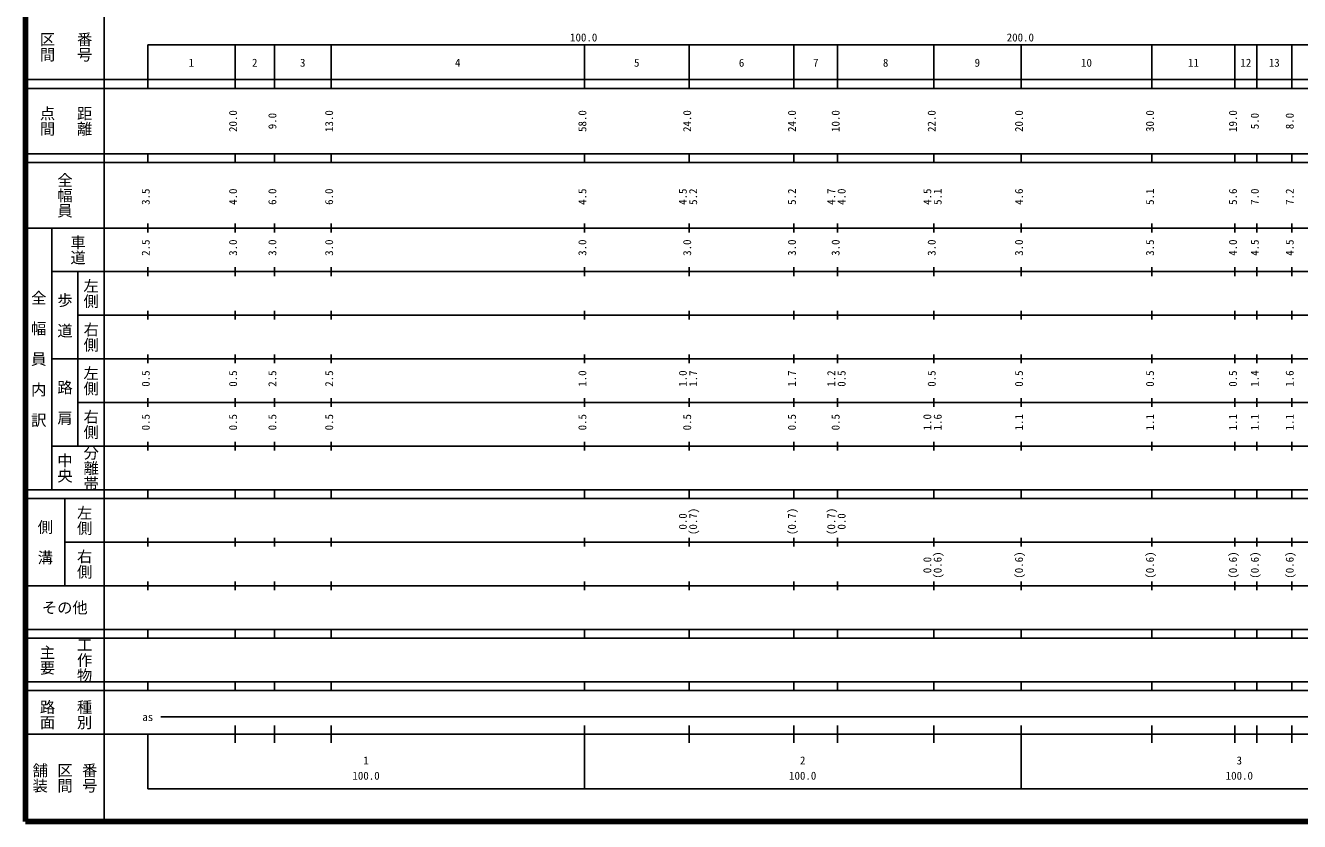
# Model space of a CAD drawing. Units: millimetres on the paper, enlarged 1000 times. Extents: x 40000 to 680000, y 20000 to 380000.
# Drawn here: x 40000 to 331787, y 20000 to 202409 of the extents above; entities that cross this region are included whole.
import ezdxf
from ezdxf.enums import TextEntityAlignment as Align

# ---------------------------------------------------------------- set-up
doc = ezdxf.new("R2010")
doc.units = ezdxf.units.MM
doc.header["$LTSCALE"] = 1000
doc.layers.add('M-TTL', color=2, linetype='Continuous', lineweight=140)
doc.layers.add('M-TTL-BAND', color=7, linetype='Continuous', lineweight=25)
doc.styles.add('@ＭＳ ゴシック', font='')
doc.styles.add('ＭＳ ゴシック', font='')
doc.styles.get('@ＭＳ ゴシック').set_extended_font_data('@MS Gothic')
doc.styles.get('ＭＳ ゴシック').set_extended_font_data('MS Gothic')

msp = doc.modelspace()

# ---------------------------------------------------------------- linework, layer by layer
at = {"layer": 'M-TTL'}
for p, q in [((40000, 380000), (40000, 20000)), ((40000, 20000), (680000, 20000))]:
    msp.add_line(p, q, dxfattribs=at)
at = {"layer": 'M-TTL-BAND'}
for p, q in [((58000, 370000), (58000, 20000)), ((68000, 198000), (579000, 198000)), ((68000, 198000), (68000, 188000)), ((88000, 188000), (88000, 198000)), ((97000, 188000), (97000, 198000)), ((110000, 188000), (110000, 198000)), ((168000, 188000), (168000, 198000)), ((192000, 188000), (192000, 198000)), ((216000, 188000), (216000, 198000)), ((226000, 188000), (226000, 198000)), ((248000, 188000), (248000, 198000)), ((268000, 188000), (268000, 198000)), ((298000, 188000), (298000, 198000)), ((317000, 188000), (317000, 198000)), ((322000, 188000), (322000, 198000)), ((330000, 188000), (330000, 198000)), ((40000, 190000), (579000, 190000)), ((40000, 188000), (579000, 188000)), ((40000, 173000), (579000, 173000)), ((68000, 171000), (68000, 173000)), ((88000, 171000), (88000, 173000)), ((97000, 171000), (97000, 173000)), ((110000, 171000), (110000, 173000)), ((168000, 171000), (168000, 173000)), ((192000, 171000), (192000, 173000)), ((216000, 171000), (216000, 173000)), ((226000, 171000), (226000, 173000)), ((248000, 171000), (248000, 173000)), ((268000, 171000), (268000, 173000)), ((298000, 171000), (298000, 173000)), ((317000, 171000), (317000, 173000)), ((322000, 171000), (322000, 173000)), ((330000, 171000), (330000, 173000)), ((40000, 171000), (579000, 171000)), ((40000, 156000), (579000, 156000)), ((46000, 96000), (46000, 156000)), ((68000, 155000), (68000, 157000)), ((88000, 155000), (88000, 157000)), ((97000, 155000), (97000, 157000)), ((110000, 155000), (110000, 157000)), ((168000, 155000), (168000, 157000)), ((192000, 155000), (192000, 157000)), ((216000, 155000), (216000, 157000)), ((226000, 155000), (226000, 157000)), ((248000, 155000), (248000, 157000)), ((268000, 155000), (268000, 157000)), ((298000, 155000), (298000, 157000)), ((317000, 155000), (317000, 157000)), ((322000, 155000), (322000, 157000)), ((330000, 155000), (330000, 157000)), ((46000, 146000), (579000, 146000)), ((52000, 146000), (52000, 106000)), ((68000, 145000), (68000, 147000)), ((88000, 145000), (88000, 147000)), ((97000, 145000), (97000, 147000)), ((110000, 145000), (110000, 147000)), ((168000, 145000), (168000, 147000)), ((192000, 145000), (192000, 147000)), ((216000, 145000), (216000, 147000)), ((226000, 145000), (226000, 147000)), ((248000, 145000), (248000, 147000)), ((268000, 145000), (268000, 147000)), ((298000, 145000), (298000, 147000)), ((317000, 145000), (317000, 147000)), ((322000, 145000), (322000, 147000)), ((330000, 145000), (330000, 147000)), ((52000, 136000), (579000, 136000)), ((68000, 135000), (68000, 137000)), ((88000, 135000), (88000, 137000)), ((97000, 135000), (97000, 137000)), ((110000, 135000), (110000, 137000)), ((168000, 135000), (168000, 137000)), ((192000, 135000), (192000, 137000)), ((216000, 135000), (216000, 137000)), ((226000, 135000), (226000, 137000)), ((248000, 135000), (248000, 137000)), ((268000, 135000), (268000, 137000)), ((298000, 135000), (298000, 137000)), ((317000, 135000), (317000, 137000)), ((322000, 135000), (322000, 137000)), ((330000, 135000), (330000, 137000)), ((46000, 126000), (579000, 126000)), ((68000, 125000), (68000, 127000)), ((88000, 125000), (88000, 127000)), ((97000, 125000), (97000, 127000)), ((110000, 125000), (110000, 127000)), ((168000, 125000), (168000, 127000)), ((192000, 125000), (192000, 127000)), ((216000, 125000), (216000, 127000)), ((226000, 125000), (226000, 127000)), ((248000, 125000), (248000, 127000)), ((268000, 125000), (268000, 127000)), ((298000, 125000), (298000, 127000)), ((317000, 125000), (317000, 127000)), ((322000, 125000), (322000, 127000)), ((330000, 125000), (330000, 127000)), ((68000, 115000), (68000, 117000)), ((88000, 115000), (88000, 117000)), ((97000, 115000), (97000, 117000)), ((110000, 115000), (110000, 117000)), ((168000, 115000), (168000, 117000)), ((192000, 115000), (192000, 117000)), ((216000, 115000), (216000, 117000)), ((226000, 115000), (226000, 117000)), ((248000, 115000), (248000, 117000)), ((268000, 115000), (268000, 117000)), ((298000, 115000), (298000, 117000)), ((317000, 115000), (317000, 117000)), ((322000, 115000), (322000, 117000)), ((330000, 115000), (330000, 117000)), ((52000, 116000), (579000, 116000)), ((46000, 106000), (579000, 106000)), ((68000, 105000), (68000, 107000)), ((88000, 105000), (88000, 107000)), ((97000, 105000), (97000, 107000)), ((110000, 105000), (110000, 107000)), ((168000, 105000), (168000, 107000)), ((192000, 105000), (192000, 107000)), ((216000, 105000), (216000, 107000)), ((226000, 105000), (226000, 107000)), ((248000, 105000), (248000, 107000)), ((268000, 105000), (268000, 107000)), ((298000, 105000), (298000, 107000)), ((317000, 105000), (317000, 107000)), ((322000, 105000), (322000, 107000)), ((330000, 105000), (330000, 107000)), ((40000, 96000), (579000, 96000)), ((40000, 94000), (579000, 94000)), ((49000, 94000), (49000, 74000)), ((68000, 94000), (68000, 96000)), ((88000, 94000), (88000, 96000)), ((97000, 94000), (97000, 96000)), ((110000, 94000), (110000, 96000)), ((168000, 94000), (168000, 96000)), ((192000, 94000), (192000, 96000)), ((216000, 94000), (216000, 96000)), ((226000, 94000), (226000, 96000)), ((248000, 94000), (248000, 96000)), ((268000, 94000), (268000, 96000)), ((298000, 94000), (298000, 96000)), ((317000, 94000), (317000, 96000)), ((322000, 94000), (322000, 96000)), ((330000, 94000), (330000, 96000)), ((68000, 83000), (68000, 85000)), ((88000, 83000), (88000, 85000)), ((97000, 83000), (97000, 85000)), ((110000, 83000), (110000, 85000)), ((168000, 83000), (168000, 85000)), ((192000, 83000), (192000, 85000)), ((216000, 83000), (216000, 85000)), ((226000, 83000), (226000, 85000)), ((248000, 83000), (248000, 85000)), ((268000, 83000), (268000, 85000)), ((298000, 83000), (298000, 85000)), ((317000, 83000), (317000, 85000)), ((322000, 83000), (322000, 85000)), ((330000, 83000), (330000, 85000)), ((49000, 84000), (579000, 84000)), ((40000, 74000), (579000, 74000)), ((68000, 73000), (68000, 75000)), ((88000, 73000), (88000, 75000)), ((97000, 73000), (97000, 75000)), ((110000, 73000), (110000, 75000)), ((168000, 73000), (168000, 75000)), ((192000, 73000), (192000, 75000)), ((216000, 73000), (216000, 75000)), ((226000, 73000), (226000, 75000)), ((248000, 73000), (248000, 75000)), ((268000, 73000), (268000, 75000)), ((298000, 73000), (298000, 75000)), ((317000, 73000), (317000, 75000)), ((322000, 73000), (322000, 75000)), ((330000, 73000), (330000, 75000)), ((40000, 64000), (579000, 64000)), ((40000, 62000), (579000, 62000)), ((68000, 62000), (68000, 64000)), ((88000, 62000), (88000, 64000)), ((97000, 62000), (97000, 64000)), ((110000, 62000), (110000, 64000)), ((168000, 62000), (168000, 64000)), ((192000, 62000), (192000, 64000)), ((216000, 62000), (216000, 64000)), ((226000, 62000), (226000, 64000)), ((248000, 62000), (248000, 64000)), ((268000, 62000), (268000, 64000)), ((298000, 62000), (298000, 64000)), ((317000, 62000), (317000, 64000)), ((322000, 62000), (322000, 64000)), ((330000, 62000), (330000, 64000)), ((40000, 52000), (579000, 52000)), ((40000, 50000), (579000, 50000)), ((68000, 50000), (68000, 52000)), ((88000, 50000), (88000, 52000)), ((97000, 50000), (97000, 52000)), ((110000, 50000), (110000, 52000)), ((168000, 50000), (168000, 52000)), ((192000, 50000), (192000, 52000)), ((216000, 50000), (216000, 52000)), ((226000, 50000), (226000, 52000)), ((248000, 50000), (248000, 52000)), ((268000, 50000), (268000, 52000)), ((298000, 50000), (298000, 52000)), ((317000, 50000), (317000, 52000)), ((322000, 50000), (322000, 52000)), ((330000, 50000), (330000, 52000)), ((71000, 44000), (565000, 44000)), ((88000, 38000), (88000, 42000)), ((97000, 38000), (97000, 42000)), ((110000, 38000), (110000, 42000)), ((168000, 27500), (168000, 42000)), ((192000, 38000), (192000, 42000)), ((216000, 38000), (216000, 42000)), ((226000, 38000), (226000, 42000)), ((248000, 38000), (248000, 42000)), ((268000, 27500), (268000, 42000)), ((298000, 38000), (298000, 42000)), ((317000, 38000), (317000, 42000)), ((322000, 38000), (322000, 42000)), ((330000, 38000), (330000, 42000)), ((40000, 40000), (579000, 40000)), ((68000, 40000), (68000, 27500)), ((68000, 27500), (579000, 27500))]:
    msp.add_line(p, q, dxfattribs=at)

# ---------------------------------------------------------------- texts
at = {"layer": 'M-TTL-BAND', "style": '@ＭＳ ゴシック'}
for s, p in [('区間', (45000, 197500)), ('番号', (53500, 197500)), ('点間', (45000, 180500)), ('距離', (53500, 180500)), ('全幅員', (49000, 163500)), ('車道', (52000, 151000)), ('左側', (55000, 141000)), ('全\u3000幅\u3000員\u3000内\u3000訳', (43000, 126000)), ('歩\u3000道', (49000, 136000)), ('右側', (55000, 131000)), ('左側', (55000, 121000)), ('路\u3000肩', (49000, 116000)), ('右側', (55000, 111000)), ('分離帯', (55000, 101000)), ('中央', (49000, 101000)), ('左側', (53500, 89000)), ('側\u3000溝', (44500, 84000)), ('右側', (53500, 79000)), ('工作物', (53500, 57000)), ('主要', (45000, 57000)), ('路面', (45000, 44500)), ('種別', (53500, 44500)), ('舗装', (43333, 30000)), ('区間', (49000, 30000)), ('番号', (54667, 30000))]:
    msp.add_text(s, height=2566, rotation=270, dxfattribs=at).set_placement(p, align=Align.MIDDLE_CENTER)
at = {"layer": 'M-TTL-BAND', "style": 'ＭＳ ゴシック'}
for s, p in [('100.0', (167844, 198195)), ('200.0', (267844, 198195)), ('1', (78000, 192405)), ('2', (92500, 192405)), ('3', (103500, 192405)), ('4', (139000, 192405)), ('5', (180000, 192405)), ('6', (204000, 192405)), ('7', (221000, 192405)), ('8', (237000, 192405)), ('9', (258000, 192405)), ('10', (283000, 192405)), ('11', (307500, 192405)), ('12', (319500, 192405)), ('13', (326000, 192405)), ('as', (68000, 42500)), ('1', (118000, 32523)), ('2', (218000, 32523)), ('3', (318000, 32523)), ('100.0', (118000, 29033)), ('100.0', (218000, 29033)), ('100.0', (318000, 29033))]:
    msp.add_text(s, height=1833, dxfattribs=at).set_placement(p, align=Align.BOTTOM_CENTER)
for s, p in [('20.0', (89000, 180500)), ('9.0', (98000, 180500)), ('13.0', (111000, 180500)), ('58.0', (169000, 180500)), ('24.0', (193000, 180500)), ('24.0', (217000, 180500)), ('10.0', (227000, 180500)), ('22.0', (249000, 180500)), ('20.0', (269000, 180500)), ('30.0', (299000, 180500)), ('19.0', (318000, 180500)), ('5.0', (323000, 180500)), ('8.0', (331000, 180500)), ('3.5', (69000, 163174)), ('4.0', (89000, 163174)), ('6.0', (98000, 163174)), ('6.0', (111000, 163174)), ('4.5', (169000, 163174)), ('4.5', (192000, 163174)), ('5.2', (194370, 163174)), ('5.2', (217000, 163174)), ('4.7', (226000, 163174)), ('4.0', (228370, 163174)), ('4.5', (248000, 163174)), ('5.1', (250370, 163174)), ('4.6', (269000, 163174)), ('5.1', (299000, 163174)), ('5.6', (318000, 163174)), ('7.0', (323000, 163174)), ('7.2', (331000, 163174)), ('2.5', (69000, 151500)), ('3.0', (89000, 151500)), ('3.0', (98000, 151500)), ('3.0', (111000, 151500)), ('3.0', (169000, 151500)), ('3.0', (193000, 151500)), ('3.0', (217000, 151500)), ('3.0', (227000, 151500)), ('3.0', (249000, 151500)), ('3.0', (269000, 151500)), ('3.5', (299000, 151500)), ('4.0', (318000, 151500)), ('4.5', (323000, 151500)), ('4.5', (331000, 151500)), ('0.5', (69000, 121500)), ('0.5', (89000, 121500)), ('2.5', (98000, 121500)), ('2.5', (111000, 121500)), ('1.0', (169000, 121500)), ('1.0', (192000, 121500)), ('1.7', (194370, 121500)), ('1.7', (217000, 121500)), ('1.2', (226000, 121500)), ('0.5', (228370, 121500)), ('0.5', (249000, 121500)), ('0.5', (269000, 121500)), ('0.5', (299000, 121500)), ('0.5', (318000, 121500)), ('1.4', (323000, 121500)), ('1.6', (331000, 121500)), ('0.5', (69000, 111500)), ('0.5', (89000, 111500)), ('0.5', (98000, 111500)), ('0.5', (111000, 111500)), ('0.5', (169000, 111500)), ('0.5', (193000, 111500)), ('0.5', (217000, 111500)), ('0.5', (227000, 111500)), ('1.0', (248000, 111500)), ('1.6', (250370, 111500)), ('1.1', (269000, 111500)), ('1.1', (299000, 111500)), ('1.1', (318000, 111500)), ('1.1', (323000, 111500)), ('1.1', (331000, 111500)), ('0.0', (192000, 88764)), ('(0.7)', (194370, 88764)), ('(0.7)', (217000, 88764)), ('(0.7)', (226000, 88764)), ('0.0', (228370, 88764)), ('0.0', (248000, 78764)), ('(0.6)', (250370, 78764)), ('(0.6)', (269000, 78764)), ('(0.6)', (299000, 78764)), ('(0.6)', (318000, 78764)), ('(0.6)', (323000, 78764)), ('(0.6)', (331000, 78764))]:
    msp.add_text(s, height=1833, rotation=90, dxfattribs=at).set_placement(p, align=Align.BOTTOM_CENTER)
msp.add_text('その他', height=2566, dxfattribs=at).set_placement((49000, 69000), align=Align.MIDDLE_CENTER)

doc.saveas('drawing.dxf')
